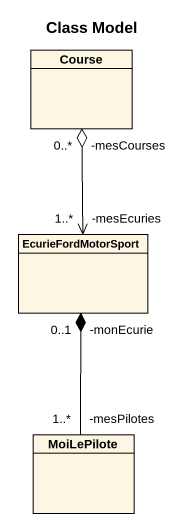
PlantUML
@startuml
title Class Model
hide circle
hide empty members
class Course
class EcurieFordMotorSport
class MoiLePilote
EcurieFordMotorSport "-mesEcuries\n1..*" <-up-o "-mesCourses\n0..*" Course
MoiLePilote "-mesPilotes\n1..*" -up-* "-monEcurie\n0..1" EcurieFordMotorSport
@enduml
